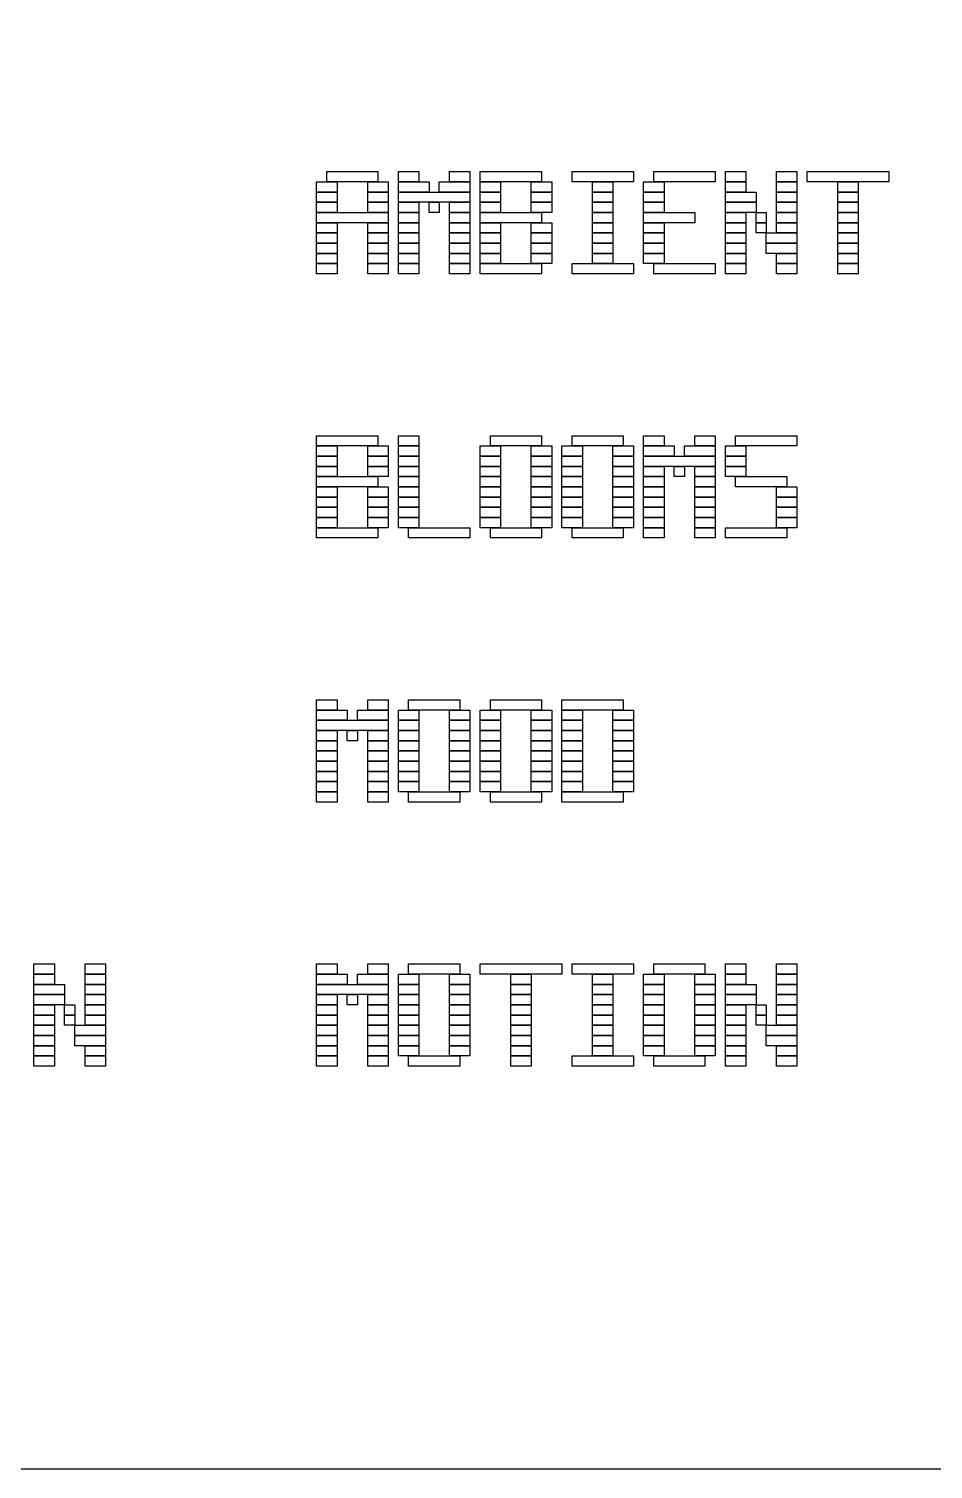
# Model space of a CAD drawing. Header units: millimetres. Extents: x 0 to 390, y 0 to 390.
# Drawn here: x 77.66 to 88.28, y 245.38 to 262.29 of the extents above; entities that cross this region are included whole.
import ezdxf

# ---------------------------------------------------------------- set-up
doc = ezdxf.new("R2010")
doc.units = ezdxf.units.MM
doc.layers.add('INCISIONE', color=7, linetype='CONTINUOUS')
doc.layers.add('TAGLIO', color=1, linetype='CONTINUOUS')

msp = doc.modelspace()

# ---------------------------------------------------------------- linework, layer by layer
at = {"layer": 'INCISIONE'}
for points in [[(81.16, 260.61), (81.76, 260.61), (81.76, 260.49), (81.16, 260.49)], [(82, 260.61), (82.24, 260.61), (82.24, 260.49), (82, 260.49)], [(82.6, 260.61), (82.84, 260.61), (82.84, 260.49), (82.6, 260.49)], [(82.96, 260.61), (83.68, 260.61), (83.68, 260.49), (82.96, 260.49)], [(84.04, 260.61), (84.76, 260.61), (84.76, 260.49), (84.04, 260.49)], [(85, 260.61), (85.72, 260.61), (85.72, 260.49), (85, 260.49)], [(85.84, 260.61), (86.08, 260.61), (86.08, 260.49), (85.84, 260.49)], [(86.44, 260.61), (86.68, 260.61), (86.68, 260.49), (86.44, 260.49)], [(86.8, 260.61), (87.76, 260.61), (87.76, 260.49), (86.8, 260.49)], [(81.04, 260.49), (81.28, 260.49), (81.28, 260.37), (81.04, 260.37)], [(81.04, 260.37), (81.28, 260.37), (81.28, 260.25), (81.04, 260.25)], [(81.64, 260.49), (81.88, 260.49), (81.88, 260.37), (81.64, 260.37)], [(81.64, 260.37), (81.88, 260.37), (81.88, 260.25), (81.64, 260.25)], [(82, 260.49), (82.36, 260.49), (82.36, 260.37), (82, 260.37)], [(82, 260.37), (82.84, 260.37), (82.84, 260.25), (82, 260.25)], [(82.48, 260.49), (82.84, 260.49), (82.84, 260.37), (82.48, 260.37)], [(82.96, 260.49), (83.2, 260.49), (83.2, 260.37), (82.96, 260.37)], [(82.96, 260.37), (83.2, 260.37), (83.2, 260.25), (82.96, 260.25)], [(83.56, 260.49), (83.8, 260.49), (83.8, 260.37), (83.56, 260.37)], [(83.56, 260.37), (83.8, 260.37), (83.8, 260.25), (83.56, 260.25)], [(84.28, 260.49), (84.52, 260.49), (84.52, 260.37), (84.28, 260.37)], [(84.28, 260.37), (84.52, 260.37), (84.52, 260.25), (84.28, 260.25)], [(84.88, 260.49), (85.12, 260.49), (85.12, 260.37), (84.88, 260.37)], [(84.88, 260.37), (85.12, 260.37), (85.12, 260.25), (84.88, 260.25)], [(85.84, 260.49), (86.08, 260.49), (86.08, 260.37), (85.84, 260.37)], [(85.84, 260.37), (86.2, 260.37), (86.2, 260.25), (85.84, 260.25)], [(86.44, 260.49), (86.68, 260.49), (86.68, 260.37), (86.44, 260.37)], [(86.44, 260.37), (86.68, 260.37), (86.68, 260.25), (86.44, 260.25)], [(87.16, 260.49), (87.4, 260.49), (87.4, 260.37), (87.16, 260.37)], [(87.16, 260.37), (87.4, 260.37), (87.4, 260.25), (87.16, 260.25)], [(81.04, 260.25), (81.28, 260.25), (81.28, 260.13), (81.04, 260.13)], [(81.64, 260.25), (81.88, 260.25), (81.88, 260.13), (81.64, 260.13)], [(82, 260.25), (82.24, 260.25), (82.24, 260.13), (82, 260.13)], [(82.36, 260.25), (82.48, 260.25), (82.48, 260.13), (82.36, 260.13)], [(82.6, 260.25), (82.84, 260.25), (82.84, 260.13), (82.6, 260.13)], [(82.96, 260.25), (83.2, 260.25), (83.2, 260.13), (82.96, 260.13)], [(83.56, 260.25), (83.8, 260.25), (83.8, 260.13), (83.56, 260.13)], [(84.28, 260.25), (84.52, 260.25), (84.52, 260.13), (84.28, 260.13)], [(84.88, 260.25), (85.12, 260.25), (85.12, 260.13), (84.88, 260.13)], [(85.84, 260.25), (86.2, 260.25), (86.2, 260.13), (85.84, 260.13)], [(86.44, 260.25), (86.68, 260.25), (86.68, 260.13), (86.44, 260.13)], [(87.16, 260.25), (87.4, 260.25), (87.4, 260.13), (87.16, 260.13)], [(81.04, 260.13), (81.88, 260.13), (81.88, 260.01), (81.04, 260.01)], [(82, 260.13), (82.24, 260.13), (82.24, 260.01), (82, 260.01)], [(82.6, 260.13), (82.84, 260.13), (82.84, 260.01), (82.6, 260.01)], [(82.96, 260.13), (83.68, 260.13), (83.68, 260.01), (82.96, 260.01)], [(84.28, 260.13), (84.52, 260.13), (84.52, 260.01), (84.28, 260.01)], [(84.88, 260.13), (85.48, 260.13), (85.48, 260.01), (84.88, 260.01)], [(85.84, 260.13), (86.08, 260.13), (86.08, 260.01), (85.84, 260.01)], [(86.2, 260.13), (86.32, 260.13), (86.32, 260.01), (86.2, 260.01)], [(86.44, 260.13), (86.68, 260.13), (86.68, 260.01), (86.44, 260.01)], [(87.16, 260.13), (87.4, 260.13), (87.4, 260.01), (87.16, 260.01)], [(81.04, 260.01), (81.28, 260.01), (81.28, 259.89), (81.04, 259.89)], [(81.04, 259.89), (81.28, 259.89), (81.28, 259.77), (81.04, 259.77)], [(81.64, 260.01), (81.88, 260.01), (81.88, 259.89), (81.64, 259.89)], [(81.64, 259.89), (81.88, 259.89), (81.88, 259.77), (81.64, 259.77)], [(82, 260.01), (82.24, 260.01), (82.24, 259.89), (82, 259.89)], [(82, 259.89), (82.24, 259.89), (82.24, 259.77), (82, 259.77)], [(82.6, 260.01), (82.84, 260.01), (82.84, 259.89), (82.6, 259.89)], [(82.6, 259.89), (82.84, 259.89), (82.84, 259.77), (82.6, 259.77)], [(82.96, 260.01), (83.2, 260.01), (83.2, 259.89), (82.96, 259.89)], [(82.96, 259.89), (83.2, 259.89), (83.2, 259.77), (82.96, 259.77)], [(83.56, 260.01), (83.8, 260.01), (83.8, 259.89), (83.56, 259.89)], [(83.56, 259.89), (83.8, 259.89), (83.8, 259.77), (83.56, 259.77)], [(84.28, 260.01), (84.52, 260.01), (84.52, 259.89), (84.28, 259.89)], [(84.28, 259.89), (84.52, 259.89), (84.52, 259.77), (84.28, 259.77)], [(84.88, 260.01), (85.12, 260.01), (85.12, 259.89), (84.88, 259.89)], [(84.88, 259.89), (85.12, 259.89), (85.12, 259.77), (84.88, 259.77)], [(85.84, 260.01), (86.08, 260.01), (86.08, 259.89), (85.84, 259.89)], [(85.84, 259.89), (86.08, 259.89), (86.08, 259.77), (85.84, 259.77)], [(86.2, 260.01), (86.32, 260.01), (86.32, 259.89), (86.2, 259.89)], [(86.32, 259.89), (86.68, 259.89), (86.68, 259.77), (86.32, 259.77)], [(86.44, 260.01), (86.68, 260.01), (86.68, 259.89), (86.44, 259.89)], [(87.16, 260.01), (87.4, 260.01), (87.4, 259.89), (87.16, 259.89)], [(87.16, 259.89), (87.4, 259.89), (87.4, 259.77), (87.16, 259.77)], [(81.04, 259.77), (81.28, 259.77), (81.28, 259.65), (81.04, 259.65)], [(81.64, 259.77), (81.88, 259.77), (81.88, 259.65), (81.64, 259.65)], [(82, 259.77), (82.24, 259.77), (82.24, 259.65), (82, 259.65)], [(82.6, 259.77), (82.84, 259.77), (82.84, 259.65), (82.6, 259.65)], [(82.96, 259.77), (83.2, 259.77), (83.2, 259.65), (82.96, 259.65)], [(83.56, 259.77), (83.8, 259.77), (83.8, 259.65), (83.56, 259.65)], [(84.28, 259.77), (84.52, 259.77), (84.52, 259.65), (84.28, 259.65)], [(84.88, 259.77), (85.12, 259.77), (85.12, 259.65), (84.88, 259.65)], [(85.84, 259.77), (86.08, 259.77), (86.08, 259.65), (85.84, 259.65)], [(86.32, 259.77), (86.68, 259.77), (86.68, 259.65), (86.32, 259.65)], [(87.16, 259.77), (87.4, 259.77), (87.4, 259.65), (87.16, 259.65)], [(81.04, 259.65), (81.28, 259.65), (81.28, 259.53), (81.04, 259.53)], [(81.04, 259.53), (81.28, 259.53), (81.28, 259.41), (81.04, 259.41)], [(81.64, 259.65), (81.88, 259.65), (81.88, 259.53), (81.64, 259.53)], [(81.64, 259.53), (81.88, 259.53), (81.88, 259.41), (81.64, 259.41)], [(82, 259.65), (82.24, 259.65), (82.24, 259.53), (82, 259.53)], [(82, 259.53), (82.24, 259.53), (82.24, 259.41), (82, 259.41)], [(82.6, 259.65), (82.84, 259.65), (82.84, 259.53), (82.6, 259.53)], [(82.6, 259.53), (82.84, 259.53), (82.84, 259.41), (82.6, 259.41)], [(82.96, 259.65), (83.2, 259.65), (83.2, 259.53), (82.96, 259.53)], [(82.96, 259.53), (83.68, 259.53), (83.68, 259.41), (82.96, 259.41)], [(83.56, 259.65), (83.8, 259.65), (83.8, 259.53), (83.56, 259.53)], [(84.04, 259.53), (84.76, 259.53), (84.76, 259.41), (84.04, 259.41)], [(84.28, 259.65), (84.52, 259.65), (84.52, 259.53), (84.28, 259.53)], [(84.88, 259.65), (85.12, 259.65), (85.12, 259.53), (84.88, 259.53)], [(85, 259.53), (85.72, 259.53), (85.72, 259.41), (85, 259.41)], [(85.84, 259.65), (86.08, 259.65), (86.08, 259.53), (85.84, 259.53)], [(85.84, 259.53), (86.08, 259.53), (86.08, 259.41), (85.84, 259.41)], [(86.44, 259.65), (86.68, 259.65), (86.68, 259.53), (86.44, 259.53)], [(86.44, 259.53), (86.68, 259.53), (86.68, 259.41), (86.44, 259.41)], [(87.16, 259.65), (87.4, 259.65), (87.4, 259.53), (87.16, 259.53)], [(87.16, 259.53), (87.4, 259.53), (87.4, 259.41), (87.16, 259.41)], [(81.04, 257.51), (81.76, 257.51), (81.76, 257.39), (81.04, 257.39)], [(82, 257.51), (82.24, 257.51), (82.24, 257.39), (82, 257.39)], [(83.08, 257.51), (83.68, 257.51), (83.68, 257.39), (83.08, 257.39)], [(84.04, 257.51), (84.64, 257.51), (84.64, 257.39), (84.04, 257.39)], [(84.88, 257.51), (85.12, 257.51), (85.12, 257.39), (84.88, 257.39)], [(85.48, 257.51), (85.72, 257.51), (85.72, 257.39), (85.48, 257.39)], [(85.96, 257.51), (86.68, 257.51), (86.68, 257.39), (85.96, 257.39)], [(81.04, 257.39), (81.28, 257.39), (81.28, 257.27), (81.04, 257.27)], [(81.64, 257.39), (81.88, 257.39), (81.88, 257.27), (81.64, 257.27)], [(82, 257.39), (82.24, 257.39), (82.24, 257.27), (82, 257.27)], [(82.96, 257.39), (83.2, 257.39), (83.2, 257.27), (82.96, 257.27)], [(83.56, 257.39), (83.8, 257.39), (83.8, 257.27), (83.56, 257.27)], [(83.92, 257.39), (84.16, 257.39), (84.16, 257.27), (83.92, 257.27)], [(84.52, 257.39), (84.76, 257.39), (84.76, 257.27), (84.52, 257.27)], [(84.88, 257.39), (85.24, 257.39), (85.24, 257.27), (84.88, 257.27)], [(85.36, 257.39), (85.72, 257.39), (85.72, 257.27), (85.36, 257.27)], [(85.84, 257.39), (86.08, 257.39), (86.08, 257.27), (85.84, 257.27)], [(81.04, 257.27), (81.28, 257.27), (81.28, 257.15), (81.04, 257.15)], [(81.04, 257.15), (81.28, 257.15), (81.28, 257.03), (81.04, 257.03)], [(81.64, 257.27), (81.88, 257.27), (81.88, 257.15), (81.64, 257.15)], [(81.64, 257.15), (81.88, 257.15), (81.88, 257.03), (81.64, 257.03)], [(82, 257.27), (82.24, 257.27), (82.24, 257.15), (82, 257.15)], [(82, 257.15), (82.24, 257.15), (82.24, 257.03), (82, 257.03)], [(82.96, 257.27), (83.2, 257.27), (83.2, 257.15), (82.96, 257.15)], [(82.96, 257.15), (83.2, 257.15), (83.2, 257.03), (82.96, 257.03)], [(83.56, 257.27), (83.8, 257.27), (83.8, 257.15), (83.56, 257.15)], [(83.56, 257.15), (83.8, 257.15), (83.8, 257.03), (83.56, 257.03)], [(83.92, 257.27), (84.16, 257.27), (84.16, 257.15), (83.92, 257.15)], [(83.92, 257.15), (84.16, 257.15), (84.16, 257.03), (83.92, 257.03)], [(84.52, 257.27), (84.76, 257.27), (84.76, 257.15), (84.52, 257.15)], [(84.52, 257.15), (84.76, 257.15), (84.76, 257.03), (84.52, 257.03)], [(84.88, 257.27), (85.72, 257.27), (85.72, 257.15), (84.88, 257.15)], [(84.88, 257.15), (85.12, 257.15), (85.12, 257.03), (84.88, 257.03)], [(85.24, 257.15), (85.36, 257.15), (85.36, 257.03), (85.24, 257.03)], [(85.48, 257.15), (85.72, 257.15), (85.72, 257.03), (85.48, 257.03)], [(85.84, 257.27), (86.08, 257.27), (86.08, 257.15), (85.84, 257.15)], [(85.84, 257.15), (86.08, 257.15), (86.08, 257.03), (85.84, 257.03)], [(81.04, 257.03), (81.76, 257.03), (81.76, 256.91), (81.04, 256.91)], [(82, 257.03), (82.24, 257.03), (82.24, 256.91), (82, 256.91)], [(82.96, 257.03), (83.2, 257.03), (83.2, 256.91), (82.96, 256.91)], [(83.56, 257.03), (83.8, 257.03), (83.8, 256.91), (83.56, 256.91)], [(83.92, 257.03), (84.16, 257.03), (84.16, 256.91), (83.92, 256.91)], [(84.52, 257.03), (84.76, 257.03), (84.76, 256.91), (84.52, 256.91)], [(84.88, 257.03), (85.12, 257.03), (85.12, 256.91), (84.88, 256.91)], [(85.48, 257.03), (85.72, 257.03), (85.72, 256.91), (85.48, 256.91)], [(85.96, 257.03), (86.56, 257.03), (86.56, 256.91), (85.96, 256.91)], [(81.04, 256.91), (81.28, 256.91), (81.28, 256.79), (81.04, 256.79)], [(81.64, 256.91), (81.88, 256.91), (81.88, 256.79), (81.64, 256.79)], [(82, 256.91), (82.24, 256.91), (82.24, 256.79), (82, 256.79)], [(82.96, 256.91), (83.2, 256.91), (83.2, 256.79), (82.96, 256.79)], [(83.56, 256.91), (83.8, 256.91), (83.8, 256.79), (83.56, 256.79)], [(83.92, 256.91), (84.16, 256.91), (84.16, 256.79), (83.92, 256.79)], [(84.52, 256.91), (84.76, 256.91), (84.76, 256.79), (84.52, 256.79)], [(84.88, 256.91), (85.12, 256.91), (85.12, 256.79), (84.88, 256.79)], [(85.48, 256.91), (85.72, 256.91), (85.72, 256.79), (85.48, 256.79)], [(86.44, 256.91), (86.68, 256.91), (86.68, 256.79), (86.44, 256.79)], [(81.04, 256.79), (81.28, 256.79), (81.28, 256.67), (81.04, 256.67)], [(81.04, 256.67), (81.28, 256.67), (81.28, 256.55), (81.04, 256.55)], [(81.64, 256.79), (81.88, 256.79), (81.88, 256.67), (81.64, 256.67)], [(81.64, 256.67), (81.88, 256.67), (81.88, 256.55), (81.64, 256.55)], [(82, 256.79), (82.24, 256.79), (82.24, 256.67), (82, 256.67)], [(82, 256.67), (82.24, 256.67), (82.24, 256.55), (82, 256.55)], [(82.96, 256.79), (83.2, 256.79), (83.2, 256.67), (82.96, 256.67)], [(82.96, 256.67), (83.2, 256.67), (83.2, 256.55), (82.96, 256.55)], [(83.56, 256.79), (83.8, 256.79), (83.8, 256.67), (83.56, 256.67)], [(83.56, 256.67), (83.8, 256.67), (83.8, 256.55), (83.56, 256.55)], [(83.92, 256.79), (84.16, 256.79), (84.16, 256.67), (83.92, 256.67)], [(83.92, 256.67), (84.16, 256.67), (84.16, 256.55), (83.92, 256.55)], [(84.52, 256.79), (84.76, 256.79), (84.76, 256.67), (84.52, 256.67)], [(84.52, 256.67), (84.76, 256.67), (84.76, 256.55), (84.52, 256.55)], [(84.88, 256.79), (85.12, 256.79), (85.12, 256.67), (84.88, 256.67)], [(84.88, 256.67), (85.12, 256.67), (85.12, 256.55), (84.88, 256.55)], [(85.48, 256.79), (85.72, 256.79), (85.72, 256.67), (85.48, 256.67)], [(85.48, 256.67), (85.72, 256.67), (85.72, 256.55), (85.48, 256.55)], [(86.44, 256.79), (86.68, 256.79), (86.68, 256.67), (86.44, 256.67)], [(86.44, 256.67), (86.68, 256.67), (86.68, 256.55), (86.44, 256.55)], [(81.04, 256.55), (81.28, 256.55), (81.28, 256.43), (81.04, 256.43)], [(81.64, 256.55), (81.88, 256.55), (81.88, 256.43), (81.64, 256.43)], [(82, 256.55), (82.24, 256.55), (82.24, 256.43), (82, 256.43)], [(82.96, 256.55), (83.2, 256.55), (83.2, 256.43), (82.96, 256.43)], [(83.56, 256.55), (83.8, 256.55), (83.8, 256.43), (83.56, 256.43)], [(83.92, 256.55), (84.16, 256.55), (84.16, 256.43), (83.92, 256.43)], [(84.52, 256.55), (84.76, 256.55), (84.76, 256.43), (84.52, 256.43)], [(84.88, 256.55), (85.12, 256.55), (85.12, 256.43), (84.88, 256.43)], [(85.48, 256.55), (85.72, 256.55), (85.72, 256.43), (85.48, 256.43)], [(86.44, 256.55), (86.68, 256.55), (86.68, 256.43), (86.44, 256.43)], [(81.04, 256.43), (81.76, 256.43), (81.76, 256.31), (81.04, 256.31)], [(82.12, 256.43), (82.84, 256.43), (82.84, 256.31), (82.12, 256.31)], [(83.08, 256.43), (83.68, 256.43), (83.68, 256.31), (83.08, 256.31)], [(84.04, 256.43), (84.64, 256.43), (84.64, 256.31), (84.04, 256.31)], [(84.88, 256.43), (85.12, 256.43), (85.12, 256.31), (84.88, 256.31)], [(85.48, 256.43), (85.72, 256.43), (85.72, 256.31), (85.48, 256.31)], [(85.84, 256.43), (86.56, 256.43), (86.56, 256.31), (85.84, 256.31)], [(81.04, 254.41), (81.28, 254.41), (81.28, 254.29), (81.04, 254.29)], [(81.04, 254.29), (81.4, 254.29), (81.4, 254.17), (81.04, 254.17)], [(81.52, 254.29), (81.88, 254.29), (81.88, 254.17), (81.52, 254.17)], [(81.64, 254.41), (81.88, 254.41), (81.88, 254.29), (81.64, 254.29)], [(82, 254.29), (82.24, 254.29), (82.24, 254.17), (82, 254.17)], [(82.12, 254.41), (82.72, 254.41), (82.72, 254.29), (82.12, 254.29)], [(82.6, 254.29), (82.84, 254.29), (82.84, 254.17), (82.6, 254.17)], [(82.96, 254.29), (83.2, 254.29), (83.2, 254.17), (82.96, 254.17)], [(83.08, 254.41), (83.68, 254.41), (83.68, 254.29), (83.08, 254.29)], [(83.56, 254.29), (83.8, 254.29), (83.8, 254.17), (83.56, 254.17)], [(83.92, 254.41), (84.64, 254.41), (84.64, 254.29), (83.92, 254.29)], [(83.92, 254.29), (84.16, 254.29), (84.16, 254.17), (83.92, 254.17)], [(84.52, 254.29), (84.76, 254.29), (84.76, 254.17), (84.52, 254.17)], [(81.04, 254.17), (81.88, 254.17), (81.88, 254.05), (81.04, 254.05)], [(82, 254.17), (82.24, 254.17), (82.24, 254.05), (82, 254.05)], [(82.6, 254.17), (82.84, 254.17), (82.84, 254.05), (82.6, 254.05)], [(82.96, 254.17), (83.2, 254.17), (83.2, 254.05), (82.96, 254.05)], [(83.56, 254.17), (83.8, 254.17), (83.8, 254.05), (83.56, 254.05)], [(83.92, 254.17), (84.16, 254.17), (84.16, 254.05), (83.92, 254.05)], [(84.52, 254.17), (84.76, 254.17), (84.76, 254.05), (84.52, 254.05)], [(81.04, 254.05), (81.28, 254.05), (81.28, 253.93), (81.04, 253.93)], [(81.04, 253.93), (81.28, 253.93), (81.28, 253.81), (81.04, 253.81)], [(81.4, 254.05), (81.52, 254.05), (81.52, 253.93), (81.4, 253.93)], [(81.64, 254.05), (81.88, 254.05), (81.88, 253.93), (81.64, 253.93)], [(81.64, 253.93), (81.88, 253.93), (81.88, 253.81), (81.64, 253.81)], [(82, 254.05), (82.24, 254.05), (82.24, 253.93), (82, 253.93)], [(82, 253.93), (82.24, 253.93), (82.24, 253.81), (82, 253.81)], [(82.6, 254.05), (82.84, 254.05), (82.84, 253.93), (82.6, 253.93)], [(82.6, 253.93), (82.84, 253.93), (82.84, 253.81), (82.6, 253.81)], [(82.96, 254.05), (83.2, 254.05), (83.2, 253.93), (82.96, 253.93)], [(82.96, 253.93), (83.2, 253.93), (83.2, 253.81), (82.96, 253.81)], [(83.56, 254.05), (83.8, 254.05), (83.8, 253.93), (83.56, 253.93)], [(83.56, 253.93), (83.8, 253.93), (83.8, 253.81), (83.56, 253.81)], [(83.92, 254.05), (84.16, 254.05), (84.16, 253.93), (83.92, 253.93)], [(83.92, 253.93), (84.16, 253.93), (84.16, 253.81), (83.92, 253.81)], [(84.52, 254.05), (84.76, 254.05), (84.76, 253.93), (84.52, 253.93)], [(84.52, 253.93), (84.76, 253.93), (84.76, 253.81), (84.52, 253.81)], [(81.04, 253.81), (81.28, 253.81), (81.28, 253.69), (81.04, 253.69)], [(81.64, 253.81), (81.88, 253.81), (81.88, 253.69), (81.64, 253.69)], [(82, 253.81), (82.24, 253.81), (82.24, 253.69), (82, 253.69)], [(82.6, 253.81), (82.84, 253.81), (82.84, 253.69), (82.6, 253.69)], [(82.96, 253.81), (83.2, 253.81), (83.2, 253.69), (82.96, 253.69)], [(83.56, 253.81), (83.8, 253.81), (83.8, 253.69), (83.56, 253.69)], [(83.92, 253.81), (84.16, 253.81), (84.16, 253.69), (83.92, 253.69)], [(84.52, 253.81), (84.76, 253.81), (84.76, 253.69), (84.52, 253.69)], [(81.04, 253.69), (81.28, 253.69), (81.28, 253.57), (81.04, 253.57)], [(81.64, 253.69), (81.88, 253.69), (81.88, 253.57), (81.64, 253.57)], [(82, 253.69), (82.24, 253.69), (82.24, 253.57), (82, 253.57)], [(82.6, 253.69), (82.84, 253.69), (82.84, 253.57), (82.6, 253.57)], [(82.96, 253.69), (83.2, 253.69), (83.2, 253.57), (82.96, 253.57)], [(83.56, 253.69), (83.8, 253.69), (83.8, 253.57), (83.56, 253.57)], [(83.92, 253.69), (84.16, 253.69), (84.16, 253.57), (83.92, 253.57)], [(84.52, 253.69), (84.76, 253.69), (84.76, 253.57), (84.52, 253.57)], [(81.04, 253.57), (81.28, 253.57), (81.28, 253.45), (81.04, 253.45)], [(81.04, 253.45), (81.28, 253.45), (81.28, 253.33), (81.04, 253.33)], [(81.64, 253.57), (81.88, 253.57), (81.88, 253.45), (81.64, 253.45)], [(81.64, 253.45), (81.88, 253.45), (81.88, 253.33), (81.64, 253.33)], [(82, 253.57), (82.24, 253.57), (82.24, 253.45), (82, 253.45)], [(82, 253.45), (82.24, 253.45), (82.24, 253.33), (82, 253.33)], [(82.6, 253.57), (82.84, 253.57), (82.84, 253.45), (82.6, 253.45)], [(82.6, 253.45), (82.84, 253.45), (82.84, 253.33), (82.6, 253.33)], [(82.96, 253.57), (83.2, 253.57), (83.2, 253.45), (82.96, 253.45)], [(82.96, 253.45), (83.2, 253.45), (83.2, 253.33), (82.96, 253.33)], [(83.56, 253.57), (83.8, 253.57), (83.8, 253.45), (83.56, 253.45)], [(83.56, 253.45), (83.8, 253.45), (83.8, 253.33), (83.56, 253.33)], [(83.92, 253.57), (84.16, 253.57), (84.16, 253.45), (83.92, 253.45)], [(83.92, 253.45), (84.16, 253.45), (84.16, 253.33), (83.92, 253.33)], [(84.52, 253.57), (84.76, 253.57), (84.76, 253.45), (84.52, 253.45)], [(84.52, 253.45), (84.76, 253.45), (84.76, 253.33), (84.52, 253.33)], [(81.04, 253.33), (81.28, 253.33), (81.28, 253.21), (81.04, 253.21)], [(81.64, 253.33), (81.88, 253.33), (81.88, 253.21), (81.64, 253.21)], [(82.12, 253.33), (82.72, 253.33), (82.72, 253.21), (82.12, 253.21)], [(83.08, 253.33), (83.68, 253.33), (83.68, 253.21), (83.08, 253.21)], [(83.92, 253.33), (84.64, 253.33), (84.64, 253.21), (83.92, 253.21)], [(77.72, 251.31), (77.96, 251.31), (77.96, 251.19), (77.72, 251.19)], [(78.32, 251.31), (78.56, 251.31), (78.56, 251.19), (78.32, 251.19)], [(81.04, 251.31), (81.28, 251.31), (81.28, 251.19), (81.04, 251.19)], [(81.64, 251.31), (81.88, 251.31), (81.88, 251.19), (81.64, 251.19)], [(82.12, 251.31), (82.72, 251.31), (82.72, 251.19), (82.12, 251.19)], [(82.96, 251.31), (83.92, 251.31), (83.92, 251.19), (82.96, 251.19)], [(84.04, 251.31), (84.76, 251.31), (84.76, 251.19), (84.04, 251.19)], [(85, 251.31), (85.6, 251.31), (85.6, 251.19), (85, 251.19)], [(85.84, 251.31), (86.08, 251.31), (86.08, 251.19), (85.84, 251.19)], [(86.44, 251.31), (86.68, 251.31), (86.68, 251.19), (86.44, 251.19)], [(77.72, 251.19), (77.96, 251.19), (77.96, 251.07), (77.72, 251.07)], [(77.72, 251.07), (78.08, 251.07), (78.08, 250.95), (77.72, 250.95)], [(78.32, 251.19), (78.56, 251.19), (78.56, 251.07), (78.32, 251.07)], [(78.32, 251.07), (78.56, 251.07), (78.56, 250.95), (78.32, 250.95)], [(81.04, 251.19), (81.4, 251.19), (81.4, 251.07), (81.04, 251.07)], [(81.04, 251.07), (81.88, 251.07), (81.88, 250.95), (81.04, 250.95)], [(81.52, 251.19), (81.88, 251.19), (81.88, 251.07), (81.52, 251.07)], [(82, 251.19), (82.24, 251.19), (82.24, 251.07), (82, 251.07)], [(82, 251.07), (82.24, 251.07), (82.24, 250.95), (82, 250.95)], [(82.6, 251.19), (82.84, 251.19), (82.84, 251.07), (82.6, 251.07)], [(82.6, 251.07), (82.84, 251.07), (82.84, 250.95), (82.6, 250.95)], [(83.32, 251.19), (83.56, 251.19), (83.56, 251.07), (83.32, 251.07)], [(83.32, 251.07), (83.56, 251.07), (83.56, 250.95), (83.32, 250.95)], [(84.28, 251.19), (84.52, 251.19), (84.52, 251.07), (84.28, 251.07)], [(84.28, 251.07), (84.52, 251.07), (84.52, 250.95), (84.28, 250.95)], [(84.88, 251.19), (85.12, 251.19), (85.12, 251.07), (84.88, 251.07)], [(84.88, 251.07), (85.12, 251.07), (85.12, 250.95), (84.88, 250.95)], [(85.48, 251.19), (85.72, 251.19), (85.72, 251.07), (85.48, 251.07)], [(85.48, 251.07), (85.72, 251.07), (85.72, 250.95), (85.48, 250.95)], [(85.84, 251.19), (86.08, 251.19), (86.08, 251.07), (85.84, 251.07)], [(85.84, 251.07), (86.2, 251.07), (86.2, 250.95), (85.84, 250.95)], [(86.44, 251.19), (86.68, 251.19), (86.68, 251.07), (86.44, 251.07)], [(86.44, 251.07), (86.68, 251.07), (86.68, 250.95), (86.44, 250.95)], [(77.72, 250.95), (78.08, 250.95), (78.08, 250.83), (77.72, 250.83)], [(78.32, 250.95), (78.56, 250.95), (78.56, 250.83), (78.32, 250.83)], [(81.04, 250.95), (81.28, 250.95), (81.28, 250.83), (81.04, 250.83)], [(81.4, 250.95), (81.52, 250.95), (81.52, 250.83), (81.4, 250.83)], [(81.64, 250.95), (81.88, 250.95), (81.88, 250.83), (81.64, 250.83)], [(82, 250.95), (82.24, 250.95), (82.24, 250.83), (82, 250.83)], [(82.6, 250.95), (82.84, 250.95), (82.84, 250.83), (82.6, 250.83)], [(83.32, 250.95), (83.56, 250.95), (83.56, 250.83), (83.32, 250.83)], [(84.28, 250.95), (84.52, 250.95), (84.52, 250.83), (84.28, 250.83)], [(84.88, 250.95), (85.12, 250.95), (85.12, 250.83), (84.88, 250.83)], [(85.48, 250.95), (85.72, 250.95), (85.72, 250.83), (85.48, 250.83)], [(85.84, 250.95), (86.2, 250.95), (86.2, 250.83), (85.84, 250.83)], [(86.44, 250.95), (86.68, 250.95), (86.68, 250.83), (86.44, 250.83)], [(77.72, 250.83), (77.96, 250.83), (77.96, 250.71), (77.72, 250.71)], [(78.08, 250.83), (78.2, 250.83), (78.2, 250.71), (78.08, 250.71)], [(78.32, 250.83), (78.56, 250.83), (78.56, 250.71), (78.32, 250.71)], [(81.04, 250.83), (81.28, 250.83), (81.28, 250.71), (81.04, 250.71)], [(81.64, 250.83), (81.88, 250.83), (81.88, 250.71), (81.64, 250.71)], [(82, 250.83), (82.24, 250.83), (82.24, 250.71), (82, 250.71)], [(82.6, 250.83), (82.84, 250.83), (82.84, 250.71), (82.6, 250.71)], [(83.32, 250.83), (83.56, 250.83), (83.56, 250.71), (83.32, 250.71)], [(84.28, 250.83), (84.52, 250.83), (84.52, 250.71), (84.28, 250.71)], [(84.88, 250.83), (85.12, 250.83), (85.12, 250.71), (84.88, 250.71)], [(85.48, 250.83), (85.72, 250.83), (85.72, 250.71), (85.48, 250.71)], [(85.84, 250.83), (86.08, 250.83), (86.08, 250.71), (85.84, 250.71)], [(86.2, 250.83), (86.32, 250.83), (86.32, 250.71), (86.2, 250.71)], [(86.44, 250.83), (86.68, 250.83), (86.68, 250.71), (86.44, 250.71)], [(77.72, 250.71), (77.96, 250.71), (77.96, 250.59), (77.72, 250.59)], [(77.72, 250.59), (77.96, 250.59), (77.96, 250.47), (77.72, 250.47)], [(78.08, 250.71), (78.2, 250.71), (78.2, 250.59), (78.08, 250.59)], [(78.2, 250.59), (78.56, 250.59), (78.56, 250.47), (78.2, 250.47)], [(78.32, 250.71), (78.56, 250.71), (78.56, 250.59), (78.32, 250.59)], [(81.04, 250.71), (81.28, 250.71), (81.28, 250.59), (81.04, 250.59)], [(81.04, 250.59), (81.28, 250.59), (81.28, 250.47), (81.04, 250.47)], [(81.64, 250.71), (81.88, 250.71), (81.88, 250.59), (81.64, 250.59)], [(81.64, 250.59), (81.88, 250.59), (81.88, 250.47), (81.64, 250.47)], [(82, 250.71), (82.24, 250.71), (82.24, 250.59), (82, 250.59)], [(82, 250.59), (82.24, 250.59), (82.24, 250.47), (82, 250.47)], [(82.6, 250.71), (82.84, 250.71), (82.84, 250.59), (82.6, 250.59)], [(82.6, 250.59), (82.84, 250.59), (82.84, 250.47), (82.6, 250.47)], [(83.32, 250.71), (83.56, 250.71), (83.56, 250.59), (83.32, 250.59)], [(83.32, 250.59), (83.56, 250.59), (83.56, 250.47), (83.32, 250.47)], [(84.28, 250.71), (84.52, 250.71), (84.52, 250.59), (84.28, 250.59)], [(84.28, 250.59), (84.52, 250.59), (84.52, 250.47), (84.28, 250.47)], [(84.88, 250.71), (85.12, 250.71), (85.12, 250.59), (84.88, 250.59)], [(84.88, 250.59), (85.12, 250.59), (85.12, 250.47), (84.88, 250.47)], [(85.48, 250.71), (85.72, 250.71), (85.72, 250.59), (85.48, 250.59)], [(85.48, 250.59), (85.72, 250.59), (85.72, 250.47), (85.48, 250.47)], [(85.84, 250.71), (86.08, 250.71), (86.08, 250.59), (85.84, 250.59)], [(85.84, 250.59), (86.08, 250.59), (86.08, 250.47), (85.84, 250.47)], [(86.2, 250.71), (86.32, 250.71), (86.32, 250.59), (86.2, 250.59)], [(86.32, 250.59), (86.68, 250.59), (86.68, 250.47), (86.32, 250.47)], [(86.44, 250.71), (86.68, 250.71), (86.68, 250.59), (86.44, 250.59)], [(77.72, 250.47), (77.96, 250.47), (77.96, 250.35), (77.72, 250.35)], [(78.2, 250.47), (78.56, 250.47), (78.56, 250.35), (78.2, 250.35)], [(81.04, 250.47), (81.28, 250.47), (81.28, 250.35), (81.04, 250.35)], [(81.64, 250.47), (81.88, 250.47), (81.88, 250.35), (81.64, 250.35)], [(82, 250.47), (82.24, 250.47), (82.24, 250.35), (82, 250.35)], [(82.6, 250.47), (82.84, 250.47), (82.84, 250.35), (82.6, 250.35)], [(83.32, 250.47), (83.56, 250.47), (83.56, 250.35), (83.32, 250.35)], [(84.28, 250.47), (84.52, 250.47), (84.52, 250.35), (84.28, 250.35)], [(84.88, 250.47), (85.12, 250.47), (85.12, 250.35), (84.88, 250.35)], [(85.48, 250.47), (85.72, 250.47), (85.72, 250.35), (85.48, 250.35)], [(85.84, 250.47), (86.08, 250.47), (86.08, 250.35), (85.84, 250.35)], [(86.32, 250.47), (86.68, 250.47), (86.68, 250.35), (86.32, 250.35)], [(77.72, 250.35), (77.96, 250.35), (77.96, 250.23), (77.72, 250.23)], [(77.72, 250.23), (77.96, 250.23), (77.96, 250.11), (77.72, 250.11)], [(78.32, 250.35), (78.56, 250.35), (78.56, 250.23), (78.32, 250.23)], [(78.32, 250.23), (78.56, 250.23), (78.56, 250.11), (78.32, 250.11)], [(81.04, 250.35), (81.28, 250.35), (81.28, 250.23), (81.04, 250.23)], [(81.04, 250.23), (81.28, 250.23), (81.28, 250.11), (81.04, 250.11)], [(81.64, 250.35), (81.88, 250.35), (81.88, 250.23), (81.64, 250.23)], [(81.64, 250.23), (81.88, 250.23), (81.88, 250.11), (81.64, 250.11)], [(82, 250.35), (82.24, 250.35), (82.24, 250.23), (82, 250.23)], [(82.12, 250.23), (82.72, 250.23), (82.72, 250.11), (82.12, 250.11)], [(82.6, 250.35), (82.84, 250.35), (82.84, 250.23), (82.6, 250.23)], [(83.32, 250.35), (83.56, 250.35), (83.56, 250.23), (83.32, 250.23)], [(83.32, 250.23), (83.56, 250.23), (83.56, 250.11), (83.32, 250.11)], [(84.04, 250.23), (84.76, 250.23), (84.76, 250.11), (84.04, 250.11)], [(84.28, 250.35), (84.52, 250.35), (84.52, 250.23), (84.28, 250.23)], [(84.88, 250.35), (85.12, 250.35), (85.12, 250.23), (84.88, 250.23)], [(85, 250.23), (85.6, 250.23), (85.6, 250.11), (85, 250.11)], [(85.48, 250.35), (85.72, 250.35), (85.72, 250.23), (85.48, 250.23)], [(85.84, 250.35), (86.08, 250.35), (86.08, 250.23), (85.84, 250.23)], [(85.84, 250.23), (86.08, 250.23), (86.08, 250.11), (85.84, 250.11)], [(86.44, 250.35), (86.68, 250.35), (86.68, 250.23), (86.44, 250.23)], [(86.44, 250.23), (86.68, 250.23), (86.68, 250.11), (86.44, 250.11)]]:
    msp.add_lwpolyline(points, close=True, dxfattribs=at)
at = {"layer": 'TAGLIO'}
msp.add_lwpolyline([(5, 385), (204.6, 385), (204.6, 245.38), (5, 245.38)], close=True, dxfattribs=at)

doc.saveas('drawing.dxf')
